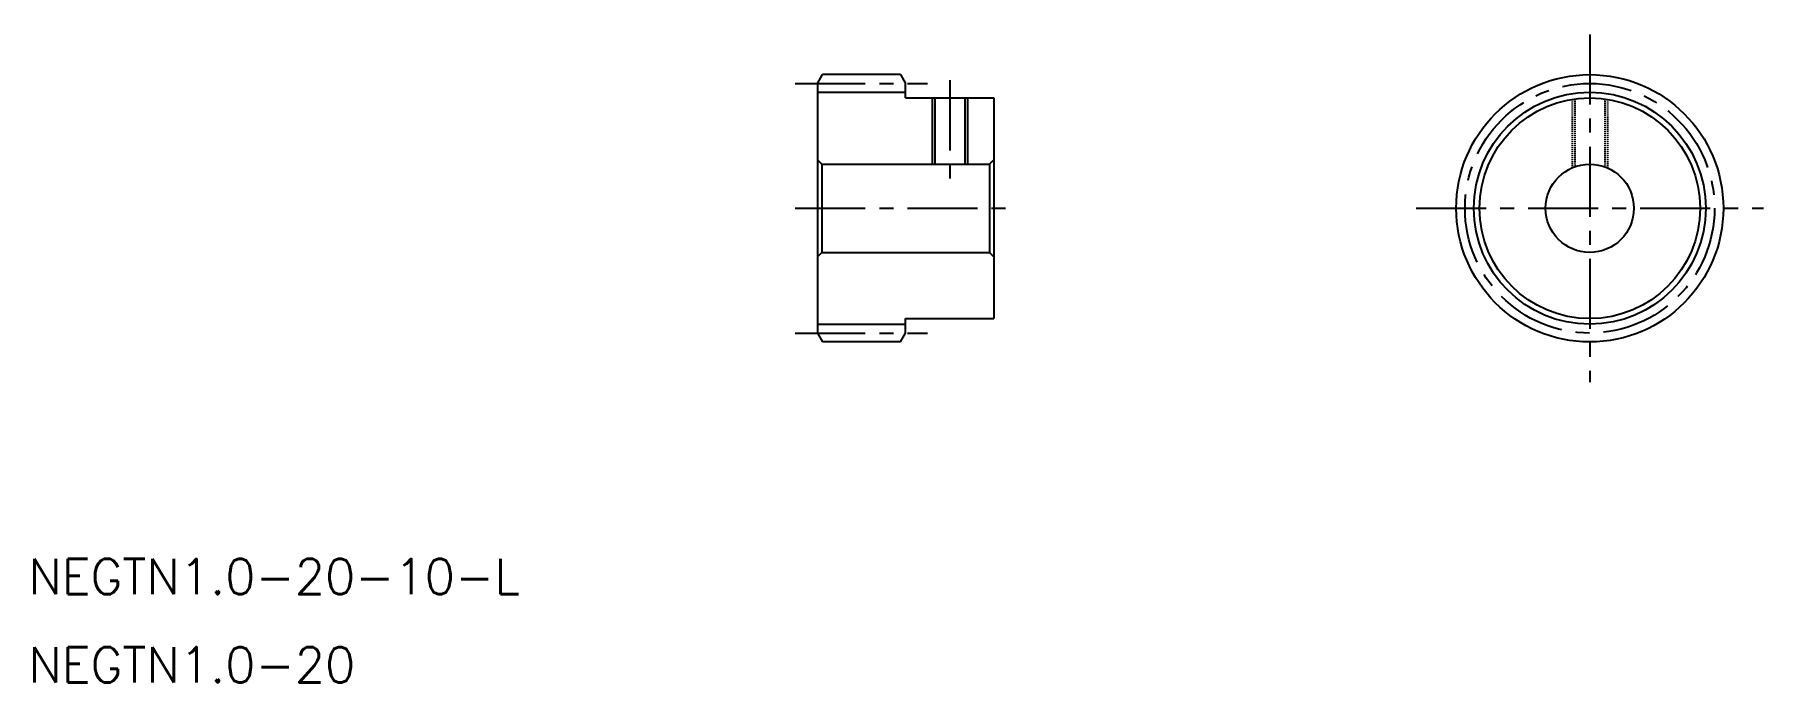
# Model space of a CAD drawing. Extents: x -51 to 145, y 117 to 190.
import ezdxf

# ---------------------------------------------------------------- set-up
doc = ezdxf.new("R2010")
doc.units = 0
doc.header["$LTSCALE"] = 0.25
doc.linetypes.add('CENTER', pattern=[50.8, 31.75, -6.35, 6.35, -6.35])
doc.linetypes.add('DASHED', pattern=[0.75, 0.5, -0.25])
doc.layers.get('0').update_dxf_attribs({"linetype": 'CONTINUOUS'})
doc.layers.add('CENTER', color=1, linetype='CENTER')
doc.styles.add('MISUMI', font='txt.shx')

msp = doc.modelspace()

# ---------------------------------------------------------------- linework, layer by layer
at = {"color": 7, "linetype": 'CONTINUOUS'}
for p, q in [((37.3, 184.64), (37.88, 185.64)), ((37.3, 184.64), (37.3, 156.36)), ((46.72, 185.64), (37.88, 185.64)), ((46.72, 185.64), (47.3, 184.64)), ((47.01, 185.14), (47.01, 185.14)), ((47.3, 183), (47.3, 184.64)), ((47.3, 183), (57.3, 183)), ((50.6, 183), (50.6, 175.5)), ((54, 183), (54, 175.5)), ((57.3, 183), (57.3, 158)), ((37.3, 177), (37.3, 164)), ((37.3, 176), (37.8, 175.5)), ((37.8, 175.5), (56.8, 175.5)), ((37.8, 175.5), (37.8, 165.5)), ((56.8, 175.5), (57.3, 176)), ((56.8, 175.5), (56.8, 165.5)), ((37.3, 172.75), (37.3, 172.75)), ((37.3, 170.5), (37.3, 170.5)), ((37.3, 165), (37.8, 165.5)), ((37.8, 165.5), (56.8, 165.5)), ((56.8, 165.5), (57.3, 165)), ((47.3, 158), (57.3, 158)), ((47.3, 156.36), (47.3, 158)), ((37.3, 156.36), (37.88, 155.36)), ((46.72, 155.36), (37.88, 155.36)), ((46.72, 155.36), (47.3, 156.36))]:
    msp.add_line(p, q, dxfattribs=at)
at = {"color": 3, "linetype": 'CONTINUOUS'}
for p, q in [((37.3, 183.64), (47.3, 183.64)), ((50.3, 183), (50.3, 175.5)), ((54.3, 183), (54.3, 175.5)), ((37.3, 157.36), (47.3, 157.36))]:
    msp.add_line(p, q, dxfattribs=at)
at = {"color": 3, "linetype": 'DASHED'}
for p, q in [((122.85, 182.83), (122.85, 175.08)), ((123.15, 182.88), (123.15, 175.2)), ((126.55, 182.88), (126.55, 175.2)), ((126.85, 182.83), (126.85, 175.08))]:
    msp.add_line(p, q, dxfattribs=at)
at = {"color": 7, "linetype": 'CONTINUOUS'}
for radius in [15.14, 12.5, 5]:
    msp.add_circle((124.85, 170.5), radius, dxfattribs=at)
at = {"color": 3, "linetype": 'CONTINUOUS'}
msp.add_circle((124.85, 170.5), 13.14, dxfattribs=at)
at = {"layer": 'CENTER', "color": 1, "linetype": 'CENTER'}
for p, q in [((124.85, 190.18), (124.85, 150.81)), ((34.8, 184.64), (49.8, 184.64)), ((52.3, 185), (52.3, 172.5)), ((34.8, 170.5), (59.3, 170.5)), ((105.17, 170.5), (144.53, 170.5)), ((34.8, 156.36), (49.8, 156.36))]:
    msp.add_line(p, q, dxfattribs=at)
msp.add_circle((124.85, 170.5), 14.14, dxfattribs=at)

# ---------------------------------------------------------------- texts
at = {"color": 7, "linetype": 'CONTINUOUS', "style": 'MISUMI'}
for s, p in [('NEGTN1.0-20-10-L', (-52.11, 126.78)), ('NEGTN1.0-20', (-52.11, 116.78))]:
    msp.add_text(s, height=4, dxfattribs=at).set_placement(p)

doc.saveas('drawing.dxf')
